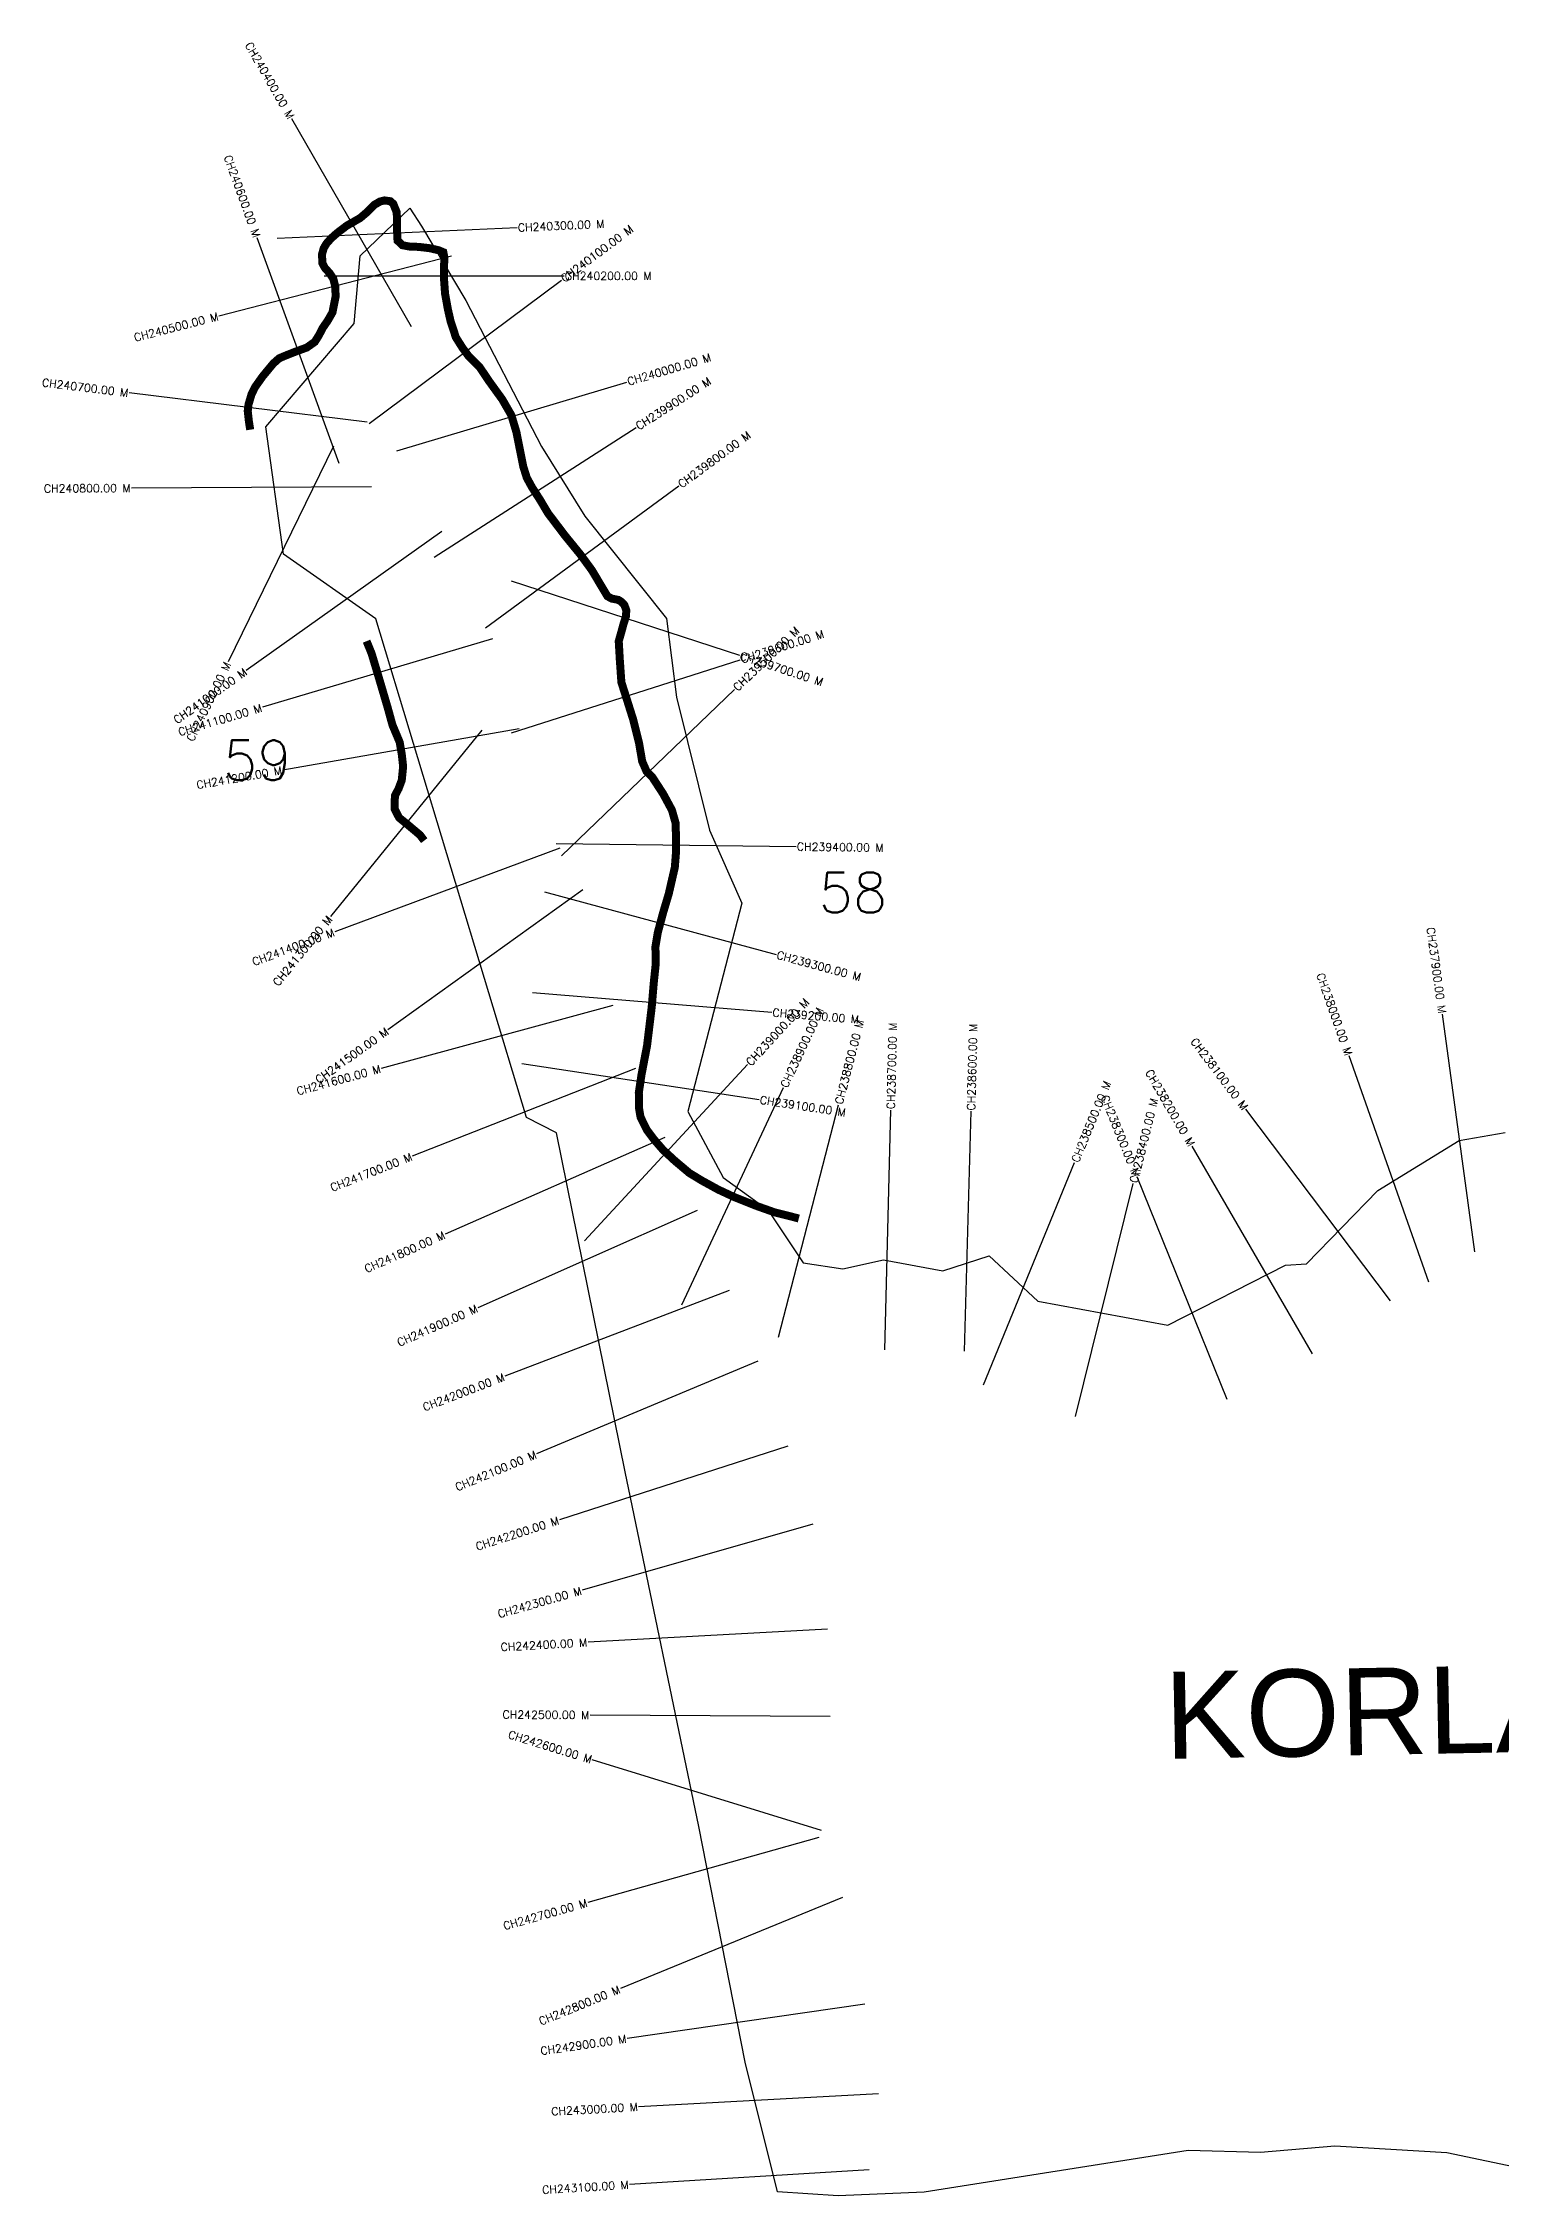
# Model space of a CAD drawing. Header units: metres. Extents: x 278633 to 282207, y 2048811 to 2051536.
# Drawn here: x 278633 to 280457, y 2048845 to 2051536 of the extents above; entities that cross this region are included whole.
import ezdxf
from ezdxf.enums import TextEntityAlignment as Align

# ---------------------------------------------------------------- set-up
doc = ezdxf.new("R2010")
doc.units = ezdxf.units.M
for name, color, linetype in [('CS', 134, 'Continuous'), ('CSMark', 6, 'Continuous'), ('UNPROTECTED', 10, 'Continuous'), ('village', 3, 'Continuous'), ('VILLAGE NAME', 250, 'Continuous')]:
    doc.layers.add(name, color=color, linetype=linetype)
doc.styles.get("Standard").update_dxf_attribs({"font": 'simplex.shx'})

msp = doc.modelspace()

# ---------------------------------------------------------------- linework, layer by layer
at = {"layer": 'CS'}
for p, q in [((279093.6, 2051181.1), (278944.1, 2051441.2)), ((279003.1, 2051010.5), (278900.9, 2051292.5)), ((278925.9, 2051292), (279225.6, 2051305.3)), ((279143.5, 2051269.6), (278853, 2051194.8)), ((278984.4, 2051244.9), (279284.4, 2051244.9)), ((279040.7, 2051060.6), (279281.2, 2051239.8)), ((279075.2, 2051026.5), (279362.7, 2051112.2)), ((279038.4, 2051062), (278740.6, 2051098.6)), ((279122, 2050893.6), (279374.5, 2051055.5)), ((278996.2, 2051032.1), (278864.5, 2050762.5)), ((279043.6, 2050981.5), (278743.6, 2050979.8)), ((279186.1, 2050804.9), (279427.7, 2050982.7)), ((279131.6, 2050925.5), (278887, 2050751.8)), ((279218.4, 2050863.7), (279503.7, 2050770.8)), ((279194.9, 2050791.2), (278907.4, 2050705.7)), ((279218.6, 2050674), (279504.6, 2050764.9)), ((279281.1, 2050519.9), (279497.3, 2050727.9)), ((279228.3, 2050678.9), (278932.7, 2050627.2)), ((279181.5, 2050677.1), (278992.4, 2050444.2)), ((279274.3, 2050535.5), (279574.3, 2050531.7)), ((279279, 2050529.6), (278997.8, 2050425.1)), ((279308, 2050477.4), (279064.1, 2050302.6)), ((279259.9, 2050475.1), (279549.5, 2050396.8)), ((279244.9, 2050349.2), (279543.9, 2050324.5)), ((279345.4, 2050333.2), (279055.9, 2050254.4)), ((280422.6, 2050025), (280382.1, 2050322.3)), ((280365.3, 2049987), (280265.6, 2050270)), ((279373.8, 2050254.4), (279094.6, 2050144.8)), ((279231.6, 2050260.5), (279528.2, 2050215.5)), ((279310, 2050038.9), (279513.7, 2050259.1)), ((279431.5, 2049958.7), (279558.5, 2050230.4)), ((279552.5, 2049918.4), (279627.2, 2050208.9)), ((279685.3, 2049902.4), (279692.7, 2050202.3)), ((279784.9, 2049900.9), (279793, 2050200.8)), ((280317.2, 2049963.9), (280136.6, 2050203.4)), ((279410.5, 2050167.8), (279135.8, 2050047.2)), ((279808.7, 2049859), (279922.4, 2050136.7)), ((280219.7, 2049897.4), (280069.6, 2050157.1)), ((279923.7, 2049819.4), (279995.8, 2050110.6)), ((280113.2, 2049840.7), (280000.7, 2050118.8)), ((279450.8, 2050076.8), (279176.5, 2049955.3)), ((279490.6, 2049976.7), (279210.4, 2049869.5)), ((279526.7, 2049888.5), (279250, 2049772.6)), ((279563.9, 2049782.3), (279278.5, 2049690)), ((279595.4, 2049684.6), (279306.9, 2049602.1)), ((279613.8, 2049553.3), (279314.3, 2049537)), ((279616.8, 2049444.3), (279316.9, 2049446.1)), ((279606.3, 2049301.8), (279319.6, 2049390.1)), ((279602.8, 2049293), (279314, 2049211.8)), ((279632.3, 2049218.2), (279354.8, 2049104.1)), ((279660.1, 2049084.6), (279363.2, 2049041.7)), ((279677.2, 2048972.6), (279377.6, 2048956.4)), ((279665.7, 2048877.7), (279366.2, 2048859.2))]:
    msp.add_line(p, q, dxfattribs=at)
at = {"layer": 'UNPROTECTED', "const_width": 10, "flags": 128}
for points in [[(279577.8, 2050066.8), (279547.6, 2050074.4), (279524.5, 2050082.6), (279497.4, 2050093.4), (279477.2, 2050102.8), (279457.5, 2050113.6), (279441.2, 2050123.4), (279422.8, 2050138.9), (279407.8, 2050152.8), (279396.6, 2050165.8), (279387.9, 2050177.4), (279380, 2050193.3), (279378, 2050204.8), (279377.8, 2050224.1), (279381.1, 2050246.2), (279388.1, 2050282.9), (279393.9, 2050330.9), (279396.4, 2050360.8), (279398.8, 2050383.6), (279398.6, 2050406.8), (279401.5, 2050424.2), (279408.2, 2050449.1), (279415.2, 2050472.6), (279422.8, 2050505.7), (279424.1, 2050522.4), (279424.4, 2050539.8), (279423.8, 2050558.3), (279423.7, 2050561.3), (279419.2, 2050577.2), (279408.2, 2050597.6), (279395, 2050617.9), (279387.4, 2050625.8), (279382, 2050638.2), (279378, 2050661.4), (279370.6, 2050690.9), (279362.1, 2050717.9), (279356, 2050737), (279354.1, 2050764.1), (279352.7, 2050788.3), (279356.5, 2050801.8), (279358.7, 2050810), (279361.8, 2050819.7), (279362.1, 2050827), (279359.8, 2050833.5), (279355.4, 2050838), (279352.2, 2050840), (279343.9, 2050841.6), (279338.6, 2050844.5), (279319, 2050877.3), (279304.7, 2050896.8), (279285.4, 2050920.5), (279264.6, 2050947.9), (279254.3, 2050965.1), (279244, 2050981.2), (279237.7, 2050992.8), (279233.4, 2051006.6), (279228.7, 2051029.9), (279224.8, 2051049.7), (279218.5, 2051070.8), (279207.1, 2051090.6), (279190.6, 2051113.4), (279179.2, 2051130.4), (279165.5, 2051144.1), (279157.6, 2051154.7), (279149.1, 2051168.2), (279142.5, 2051188.5), (279139.2, 2051202.9), (279135.6, 2051222.9), (279134.4, 2051239.9), (279134.4, 2051257.2), (279134.7, 2051268.5), (279133.5, 2051274.5), (279127.7, 2051277), (279116.4, 2051279.6), (279102.8, 2051281.2), (279090.8, 2051281.7), (279082.4, 2051283.3), (279076.2, 2051289.1), (279075.5, 2051304.8), (279075.3, 2051324.2), (279070.9, 2051335.1), (279067.2, 2051338.3), (279060, 2051339.3), (279054.2, 2051337.9), (279047.1, 2051333.7), (279037.6, 2051324.2), (279029.5, 2051317.3), (279012.6, 2051307.6), (279000.8, 2051298.6), (278993.4, 2051292.1), (278987.4, 2051285.4), (278983.9, 2051279.4), (278981.8, 2051271.8), (278982.3, 2051260.9), (278985.3, 2051255.1), (278991.3, 2051248.4), (278995.9, 2051241.5), (278998.5, 2051231.3), (278998.8, 2051219), (278994.9, 2051199.4), (278988.9, 2051188.9), (278982.8, 2051180.1), (278978, 2051170.8), (278972.8, 2051162.5), (278962.8, 2051155.4), (278949.6, 2051150.6), (278938.1, 2051146.1), (278928.3, 2051142), (278920.9, 2051135.4), (278907.5, 2051119.2), (278897.9, 2051105.6), (278893.7, 2051096.9), (278890, 2051084.4), (278889, 2051076.1), (278890.5, 2051062.6), (278892.1, 2051052.7)], [(279037.5, 2050788.4), (279043.8, 2050773), (279053.2, 2050741.6), (279063.9, 2050705.3), (279069.9, 2050683.5), (279078.9, 2050662.1), (279081.5, 2050647.1), (279083.2, 2050631.7), (279081.5, 2050614.5), (279077.5, 2050603.9), (279073.1, 2050595.5), (279072.5, 2050587.1), (279072.7, 2050578.5), (279074.6, 2050574.6), (279078.2, 2050567.7), (279087.5, 2050560.2), (279104.3, 2050546.1), (279109.6, 2050539.1)]]:
    msp.add_lwpolyline(points, dxfattribs=at)
at = {"layer": 'village', "color": 6}
for points in [[(280487, 2048878.2, 0), (280387.8, 2048898.7, 0), (280247.8, 2048907.2, 0), (280154.8, 2048899.3, 0), (280064.4, 2048901.8, 0), (279734.3, 2048849.7, 0), (279627.1, 2048845, 0), (279551.2, 2048850.1, 0), (279510.8, 2049012.2, 0), (279452.8, 2049306.7, 0), (279360.9, 2049749.9, 0), (279275, 2050173.9, 0), (279237.4, 2050193, 0), (279049.2, 2050816.3, 0), (278933.5, 2050897.2, 0), (278911.5, 2051056.5, 0), (279022.1, 2051185.6, 0), (279029.7, 2051269.9, 0), (279091.6, 2051329.5, 0), (279106, 2051307, 0), (279161.4, 2051214.4, 0), (279256.3, 2051031.6, 0), (279310.3, 2050944.5, 0), (279412.5, 2050816.9, 0), (279424.8, 2050718.3, 0), (279466.2, 2050552.2, 0), (279506.7, 2050461.1, 0), (279439.2, 2050200.3, 0), (279483.2, 2050118.1, 0)], [(279483.2, 2050118.1, 0), (279538.9, 2050077.5, 0), (279583.2, 2050011.4, 0), (279632.7, 2050003.7, 0), (279683.7, 2050015.3, 0), (279757.9, 2050001.3, 0), (279815.6, 2050019.9, 0), (279876.5, 2049963.4, 0), (280039.1, 2049933.5, 0), (280186.2, 2050008.6, 0), (280212.5, 2050010.2, 0), (280301.4, 2050101.8, 0), (280403, 2050164.2, 0), (280460.6, 2050174.1, 0)]]:
    msp.add_polyline3d(points, dxfattribs=at)

# ---------------------------------------------------------------- texts
at = {"char_height": 50, "attachment_point": 1}
for s, insert in [('59', (278858.2, 2050664.5)), ('58', (279602.5, 2050499.1))]:
    msp.add_mtext_dynamic_manual_height_columns(s, width=70.183, gutter_width=1, heights=[0], dxfattribs=dict(at, insert=insert))
at = {"layer": 'CSMark'}
for s, rotation, p in [('CH240400.00 M', 299.9013, (278943.6, 2051442.1)), ('CH240600.00 M', 289.9238, (278900.6, 2051293.5)), ('CH240500.00 M', 14.4282, (278852, 2051194.6)), ('CH240700.00 M', 352.9949, (278739.6, 2051098.7)), ('CH240800.00 M', 0.3195, (278742.6, 2050979.8)), ('CH241000.00 M', 35.3751, (278886.2, 2050751.3)), ('CH240900.00 M', 63.9737, (278864.1, 2050761.6)), ('CH241100.00 M', 16.569, (278906.4, 2050705.4)), ('CH241200.00 M', 9.9162, (278931.8, 2050627.1)), ('CH241400.00 M', 20.3732, (278996.8, 2050424.8)), ('CH241300.00 M', 50.9184, (278991.7, 2050443.4)), ('CH237900.00 M', 277.7497, (280382, 2050323.3)), ('CH238000.00 M', 289.3975, (280265.3, 2050270.9)), ('CH241500.00 M', 35.6319, (279063.3, 2050302)), ('CH238100.00 M', 307.0178, (280136, 2050204.2)), ('CH241600.00 M', 15.2281, (279055, 2050254.1)), ('CH238200.00 M', 300.0155, (280069.1, 2050158)), ('CH238300.00 M', 292.0262, (280000.3, 2050119.7)), ('CH241700.00 M', 21.4299, (279093.7, 2050144.4)), ('CH241800.00 M', 23.703, (279134.9, 2050046.8)), ('CH241900.00 M', 23.8888, (279175.6, 2049954.9)), ('CH242000.00 M', 20.9468, (279209.5, 2049869.1)), ('CH242100.00 M', 22.7301, (279249.1, 2049772.2)), ('CH242200.00 M', 17.9183, (279277.5, 2049689.7)), ('CH242300.00 M', 15.953, (279306, 2049601.8)), ('CH242400.00 M', 3.1221, (279313.3, 2049536.9)), ('CH242500.00 M', 359.6499, (279315.9, 2049446.1)), ('CH242600.00 M', 342.8874, (279318.7, 2049390.4)), ('CH242700.00 M', 15.7211, (279313, 2049211.5)), ('CH242800.00 M', 22.3383, (279353.9, 2049103.8)), ('CH242900.00 M', 8.225, (279362.2, 2049041.6)), ('CH243000.00 M', 3.0875, (279376.6, 2048956.4)), ('CH243100.00 M', 3.5274, (279365.2, 2048859.2))]:
    msp.add_text(s, height=10, rotation=rotation, dxfattribs=at).set_placement(p, align=Align.MIDDLE_RIGHT)
for s, rotation, p in [('CH240300.00 M', 2.5268, (279226.6, 2051305.3)), ('CH240100.00 M', 36.6879, (279282, 2051240.4)), ('CH240000.00 M', 16.5907, (279363.7, 2051112.5)), ('CH239900.00 M', 32.6628, (279375.4, 2051056.1)), ('CH239800.00 M', 36.3524, (279428.5, 2050983.3)), ('CH239500.00 M', 43.8966, (279498, 2050728.6)), ('CH239600.00 M', 17.6296, (279505.5, 2050765.2)), ('CH239700.00 M', 341.9584, (279504.6, 2050770.5)), ('CH239400.00 M', 359.265, (279575.3, 2050531.6)), ('CH239300.00 M', 344.8693, (279550.5, 2050396.6)), ('CH239000.00 M', 47.2335, (279514.4, 2050259.9)), ('CH239200.00 M', 355.282, (279544.9, 2050324.4)), ('CH238900.00 M', 64.9485, (279558.9, 2050231.3)), ('CH238800.00 M', 75.5861, (279627.5, 2050209.9)), ('CH238700.00 M', 88.5923, (279692.7, 2050203.3)), ('CH238600.00 M', 88.4641, (279793, 2050201.8)), ('CH238500.00 M', 67.7265, (279922.8, 2050137.6)), ('CH239100.00 M', 351.3805, (279529.2, 2050215.3)), ('CH238400.00 M', 76.0897, (279996, 2050111.5))]:
    msp.add_text(s, height=10, rotation=rotation, dxfattribs=at).set_placement(p, align=Align.MIDDLE_LEFT)
msp.add_text('CH240200.00 M', height=10, dxfattribs=at).set_placement((279285.4, 2051244.9), align=Align.MIDDLE_LEFT)
at = {"layer": 'VILLAGE NAME', "insert": (280033.6, 2049500), "char_height": 108.748, "attachment_point": 1, "rotation": 1.1028}
msp.add_mtext_dynamic_manual_height_columns('{\\fArial|b0|i0|c0|p34;KORLAI}', width=726.929, gutter_width=543.7, heights=[0], dxfattribs=at)

doc.saveas('drawing.dxf')
